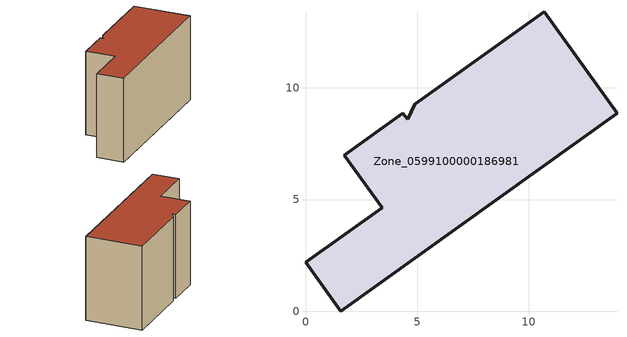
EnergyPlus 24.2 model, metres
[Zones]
Zone_0599100000186981
 floor ground (C_G): 10.7,13.41 13.96,8.86 1.57,0 0,2.19 3.43,4.63 1.74,6.99 4.37,8.87 4.58,8.6 4.9,9.26 z0
 wall outside (C_F): 13.96,8.86 10.7,13.41 4.9,9.26 4.58,8.6 4.37,8.87 1.74,6.99 3.43,4.63 0,2.19 1.57,0 13.96,8.86 z0:8.38
 roof outside (C_R): 4.9,9.26 4.58,8.6 4.37,8.87 1.74,6.99 3.43,4.63 0,2.19 1.57,0 13.96,8.86 10.7,13.41 z8.38
[BUILDING]
Pand.0599100000186981: North Axis=0; Terrain=City; Loads Convergence Tolerance Value=0.04; Temperature Convergence Tolerance Value=0.4; Solar Distribution=FullExterior; Maximum Number of Warmup Days=25; Minimum Number of Warmup Days=1
[Site:Location]
Rotterdam.The.Hague.AP_ZH_NLD Design_Conditions: Latitude=51.96; Longitude=4.45; Time Zone=1; Elevation=-4.5
[SITE:GROUNDTEMPERATURE:BUILDINGSURFACE]
18, 18, 18, 18, 18, 18, 18, 18, 18, 18, 18, 18
[MATERIAL] Thermal Absorptance=0.9; Solar Absorptance=0.7; Visible Absorptance=0.7
Name | Roughness | Thickness | Conductivity | Density | Specific Heat
G.TC.1975-1991 | MediumSmooth | 0.15 | 0.288461 | 540 | 1210
F.TC.1975-1991 | Rough | 0.3 | 0.230769 | 1920 | 840
R.TC.1975-1991 | MediumRough | 0.2 | 0.153846 | 1500 | 1000
[CONSTRUCTION]
C_G: G.TC.1975-1991
C_F: F.TC.1975-1991
C_R: R.TC.1975-1991
[ZONE]
Zone_0599100000186981: Type=1; Multiplier=1; Ceiling Height=Autocalculate; Volume=Autocalculate; Floor Area=autocalculate; Part of Total Floor Area=Yes
[ZONEINFILTRATION:DESIGNFLOWRATE]
Infil_Zone_0599100000186981: Zone or ZoneList or Space or SpaceList=Zone_0599100000186981; Schedule=AlwaysOn; Design Flow Rate Calculation Method=Flow/Area; Flow Rate per Floor Area=0.003; Constant Term Coefficient=1; Temperature Term Coefficient=0; Velocity Term Coefficient=0; Velocity Squared Term Coefficient=0
[HVACTEMPLATE:ZONE:IDEALLOADSAIRSYSTEM]
Zone_0599100000186981: Maximum Heating Supply Air Temperature=50; Minimum Cooling Supply Air Temperature=13; Maximum Heating Supply Air Humidity Ratio=0.0156; Minimum Cooling Supply Air Humidity Ratio=0.0077; Heating Limit=NoLimit; Cooling Limit=NoLimit; Dehumidification Control Type=ConstantSensibleHeatRatio; Cooling Sensible Heat Ratio=0.7; Dehumidification Setpoint=60; Humidification Control Type=None; Humidification Setpoint=30; Outdoor Air Method=None; Outdoor Air Flow Rate per Person=0.00944; Outdoor Air Flow Rate per Zone Floor Area=0; Outdoor Air Flow Rate per Zone=0; Demand Controlled Ventilation Type=None; Outdoor Air Economizer Type=NoEconomizer; Heat Recovery Type=None; Sensible Heat Recovery Effectiveness=0.7; Latent Heat Recovery Effectiveness=0.65
[ZONECONTROL:THERMOSTAT]
ThermostatControl_Zone_0599100000186981: Zone or ZoneList=Zone_0599100000186981; Control Type Schedule=DualSetpointControlType; Control 1=Thermostat_Zone_0599100000186981; Temperature Difference Between Cutout And Setpoint=0
[THERMOSTATSETPOINT:DUALSETPOINT]
Thermostat_Zone_0599100000186981: Heating Setpoint Temperature Schedule=HeatingSetpoint_Zone_0599100000186981; Cooling Setpoint Temperature Schedule=CoolingSetpoint_Zone_0599100000186981
[SCHEDULE:COMPACT]
HeatingSetpoint_Zone_0599100000186981: Through: 12/31, For: AllDays, Until: 24:00, 21
CoolingSetpoint_Zone_0599100000186981: Through: 12/31, For: AllDays, Until: 24:00, 24
DualSetpointControlType: Through: 12/31, For: AllDays, Until: 24:00, 4
AlwaysOn: Through: 12/31, For: AllDays, Until: 24:00, 1
